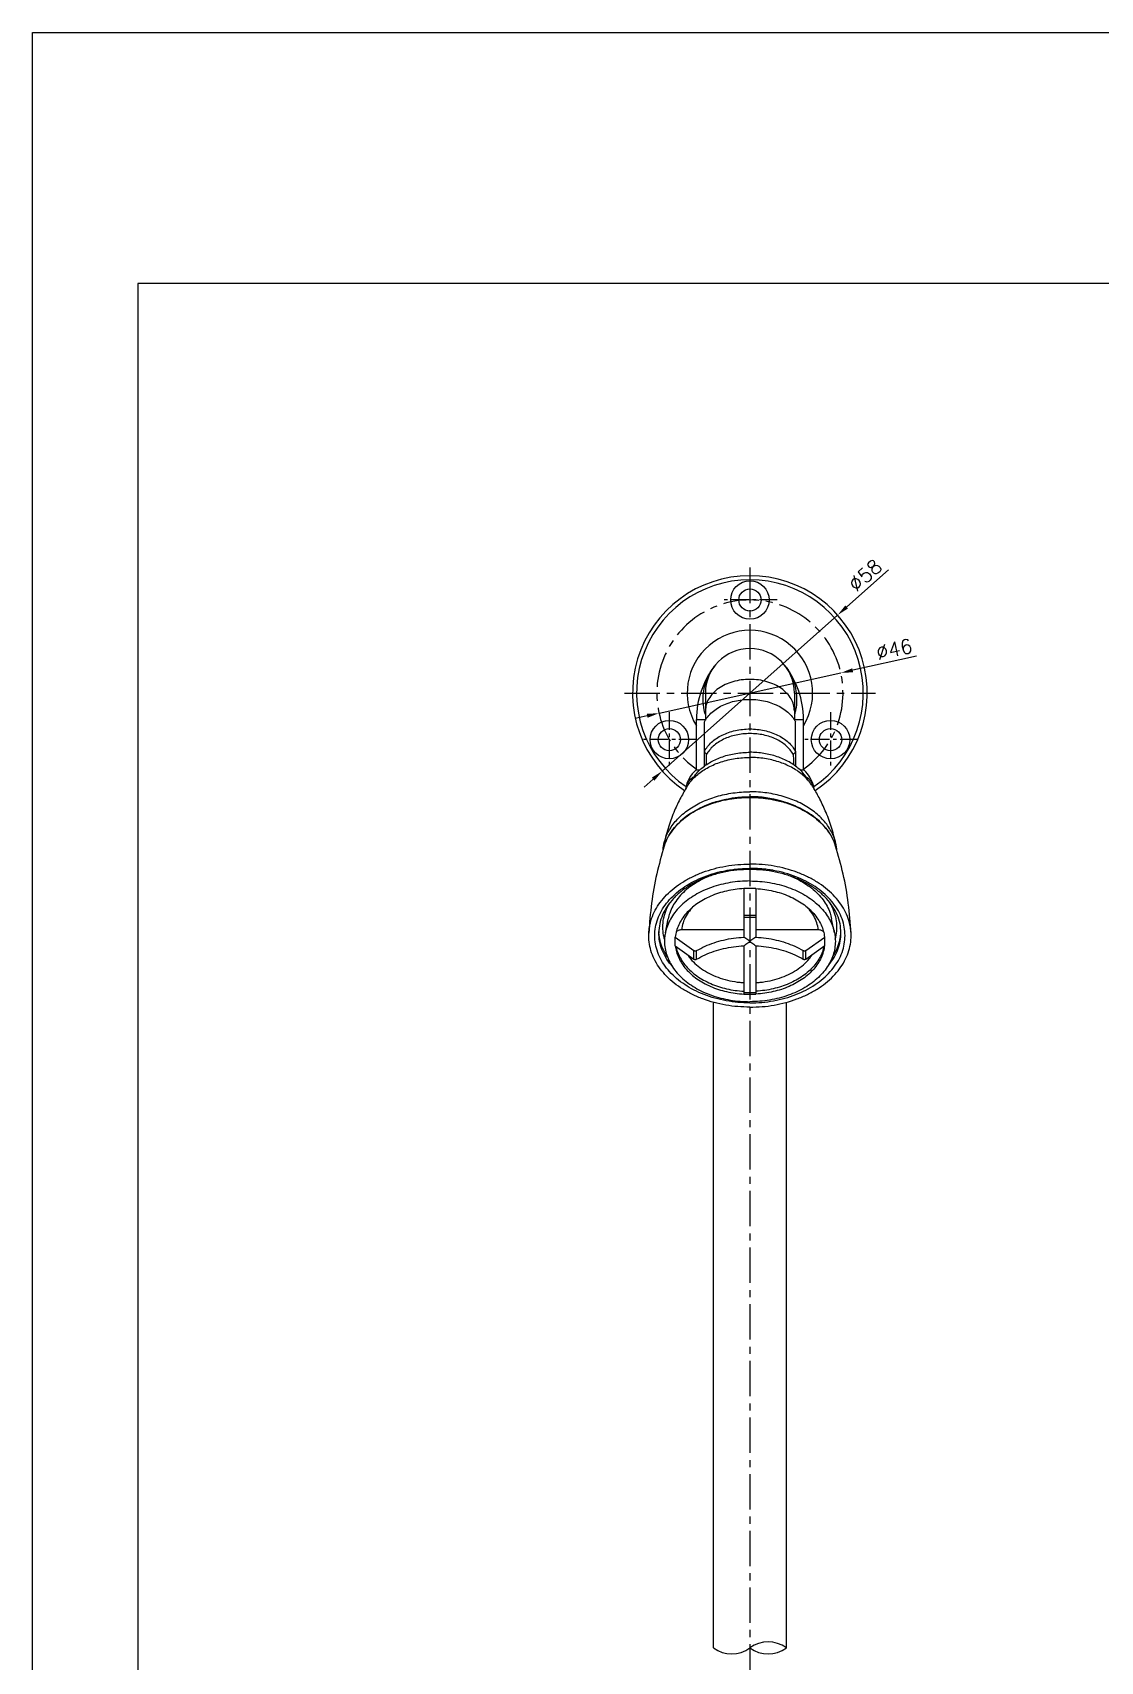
# Model space of a CAD drawing. Extents: x -7342 to 109, y -2599 to 214.
# Drawn here: x -4472.9 to -4209.1, y -2161.3 to -1758.8 of the extents above; entities that cross this region are included whole.
import ezdxf

# ---------------------------------------------------------------- set-up
doc = ezdxf.new("R2010")
doc.units = 0
doc.header["$LTSCALE"] = 7
doc.linetypes.add('CENTER', pattern=[2, 1.25, -0.25, 0.25, -0.25])
doc.layers.get('0').update_dxf_attribs({"color": 2, "linetype": 'CONTINUOUS'})
for name, color, linetype in [('CL', 1, 'CENTER'), ('D', 2, 'CONTINUOUS'), ('DWG', 7, 'CONTINUOUS'), ('TXT', 4, 'CONTINUOUS')]:
    doc.layers.add(name, color=color, linetype=linetype)
doc.styles.add('GHS', font='ROMANS.shx', dxfattribs={"bigfont": 'GHS.shx'})

# ---------------------------------------------------------------- blocks, each defined once
blk = doc.blocks.new('BORDER')
for p, q in [((1, 1), (0, 1)), ((0, 1), (0, 0))]:
    blk.add_line(p, q)

msp = doc.modelspace()

# ---------------------------------------------------------------- linework, layer by layer
at = {"layer": 'CL'}
for p, q in [((-4295.66049, -1891.02838), (-4295.66049, -2382.88336)), ((-4326.66049, -1922.02838), (-4264.66049, -1922.02838))]:
    msp.add_line(p, q, dxfattribs=at)
at = {"layer": 'CL', "ltscale": 0.5}
for p, q in [((-4288.91049, -1899.02838), (-4302.41049, -1899.02838)), ((-4315.57908, -1926.77838), (-4315.57908, -1940.27838)), ((-4275.74191, -1926.77838), (-4275.74191, -1940.27838)), ((-4308.82908, -1933.52838), (-4322.32908, -1933.52838)), ((-4268.99191, -1933.52838), (-4282.49191, -1933.52838))]:
    msp.add_line(p, q, dxfattribs=at)
at = {"layer": 'CL'}
msp.add_arc((-4295.66049, -1922.02838), 23, 305.0859317, 234.9140683, dxfattribs=at)
at = {"layer": 'D'}
for p, q in [((-4261.4192, -1891.56154), (-4271.75385, -1900.75699)), ((-4317.32589, -1941.30559), (-4273.9951, -1902.75118)), ((-4254.46487, -1912.90116), (-4270.27607, -1916.40426)), ((-4318.11595, -1927.00358), (-4273.20504, -1917.05319)), ((-4321.04492, -1927.65251), (-4323.97389, -1928.30145)), ((-4319.56714, -1943.29978), (-4321.80839, -1945.29397))]:
    msp.add_line(p, q, dxfattribs=at)
for centre, start, end in [((-4291.16049, -2163.95494), 53.1301024, 126.8698976), ((-4300.16049, -2151.95494), 233.1301024, 306.8698976), ((-4291.16049, -2151.95494), 233.1301024, 306.8698976)]:
    msp.add_arc(centre, 7.5, start, end, dxfattribs=at)
for points in [[(-4272.08621, -1900.38345), (-4271.42148, -1901.13053), (-4273.9951, -1902.75118)], [(-4270.38422, -1915.91609), (-4270.16791, -1916.89242), (-4273.20504, -1917.05319)], [(-4321.15308, -1927.16435), (-4320.93677, -1928.14068), (-4318.11595, -1927.00358)], [(-4319.89951, -1942.92624), (-4319.23477, -1943.67332), (-4317.32589, -1941.30559)]]:
    msp.add_solid(points, dxfattribs=at)
at = {"layer": 'DWG'}
for p, q in [((-4306.66049, -1922.02838), (-4306.66049, -1928.68836)), ((-4284.66049, -1922.02838), (-4284.66049, -1928.68836)), ((-4308.88099, -1941.02838), (-4308.88099, -1928.52412)), ((-4308.88099, -1928.52412), (-4306.66049, -1928.52412)), ((-4306.91049, -1936.35431), (-4306.91049, -1929.12588)), ((-4284.66049, -1928.52412), (-4282.43999, -1928.52412)), ((-4284.41049, -1936.35431), (-4284.41049, -1929.12588)), ((-4282.43999, -1941.02838), (-4282.43999, -1928.52412)), ((-4306.91049, -1940.08681), (-4306.91049, -1936.42817)), ((-4284.41049, -1936.42817), (-4284.41049, -1940.08681)), ((-4308.952, -1941.02838), (-4308.03702, -1941.02838)), ((-4283.28397, -1941.02838), (-4282.36899, -1941.02838)), ((-4297.16049, -1970.29352), (-4297.16049, -1982.35281)), ((-4294.16049, -1970.29352), (-4297.16049, -1970.29352)), ((-4294.16049, -1970.29352), (-4294.16049, -1982.35281)), ((-4316.55107, -1981.27813), (-4315.85534, -1977.81243)), ((-4297.16049, -1976.912), (-4294.16049, -1976.912)), ((-4297.16049, -1977.40964), (-4294.16049, -1977.40964)), ((-4274.76991, -1981.27813), (-4275.46564, -1977.81243)), ((-4314.09958, -1982.31433), (-4314.16049, -1982.31433)), ((-4314.16049, -1984.44938), (-4314.16049, -1982.31433)), ((-4314.16049, -1982.32806), (-4309.49117, -1985.62977)), ((-4297.16049, -1980.54656), (-4312.59419, -1980.54656)), ((-4278.7268, -1980.54656), (-4294.16049, -1980.54656)), ((-4281.84347, -1985.62183), (-4277.16597, -1982.31433)), ((-4277.16597, -1982.31433), (-4277.2214, -1982.31433)), ((-4277.16597, -1984.43565), (-4277.16597, -1982.31433)), ((-4314.16049, -1984.44938), (-4309.49117, -1987.75109)), ((-4309.49117, -1987.75109), (-4309.49117, -1985.62977)), ((-4308.81976, -1987.77401), (-4308.81976, -1985.65269)), ((-4297.16049, -1984.47413), (-4297.16049, -1996.45647)), ((-4294.16049, -1984.47413), (-4294.16049, -1996.45647)), ((-4282.51456, -1987.76625), (-4282.51456, -1985.64493)), ((-4281.84347, -1987.74315), (-4277.16597, -1984.43565)), ((-4281.84347, -1987.74315), (-4281.84347, -1985.62183)), ((-4297.16049, -1996.00495), (-4294.16049, -1996.00495)), ((-4304.66049, -2157.95494), (-4304.66049, -1998.45129)), ((-4297.16049, -1996.45647), (-4294.16049, -1996.45647)), ((-4286.66049, -2157.95494), (-4286.66049, -1998.45129))]:
    msp.add_line(p, q, dxfattribs=at)
for centre, radius in [((-4295.66049, -1899.02838), 4.75), ((-4295.66049, -1899.02838), 2.75), ((-4315.57908, -1933.52838), 4.75), ((-4315.57908, -1933.52838), 2.75), ((-4275.74191, -1933.52838), 4.75), ((-4275.74191, -1933.52838), 2.75)]:
    msp.add_circle(centre, radius, dxfattribs=at)
for centre, radius, start, end in [((-4295.66049, -1922.02838), 29, 303.7843727, 236.2156016), ((-4295.66049, -1922.02838), 28, 304.3093742, 235.6875067), ((-4295.66049, -1922.02838), 15.5, 328.5730362, 211.4268351), ((-4295.66049, -1922.02838), 11, 0, 180), ((-4287.2696, -1928.52412), 21.61139, 142.2550324, 180), ((-4304.05138, -1928.52412), 21.61139, 0, 37.7449675), ((-4303.66049, -1947.02838), 8, 131.4096221, 170.7185989), ((-4287.66049, -1947.02838), 8, 9.2816605, 48.5903779)]:
    msp.add_arc(centre, radius, start, end, dxfattribs=at)
for points in [[(-4306.8971, -1926.47636), (-4306.96038, -1926.17233), (-4307.20946, -1923.7463), (-4307.04318, -1921.48188), (-4306.58567, -1919.54285), (-4305.93999, -1917.88455), (-4305.17888, -1916.47687), (-4304.40791, -1915.35875)], [(-4304.40791, -1915.35875), (-4304.37815, -1915.31998)], [(-4304.37815, -1915.31998), (-4304.35867, -1915.29475)], [(-4286.96232, -1915.29475), (-4286.94284, -1915.31998)], [(-4286.94284, -1915.31998), (-4286.91309, -1915.35874)], [(-4286.91309, -1915.35874), (-4286.14244, -1916.47632), (-4285.38204, -1917.88233), (-4284.7364, -1919.53944), (-4284.27839, -1921.4782), (-4284.11149, -1923.74267), (-4284.36014, -1926.16997), (-4284.42388, -1926.47633)], [(-4295.66049, -1918.64361), (-4297.80649, -1918.79306), (-4299.87001, -1919.23569), (-4301.77177, -1919.95447), (-4303.43867, -1920.92178), (-4304.80666, -1922.10046), (-4305.82317, -1923.4452), (-4306.44913, -1924.90434), (-4306.66049, -1926.42178)], [(-4284.66049, -1926.42178), (-4284.87186, -1924.90434), (-4285.49782, -1923.4452), (-4286.51433, -1922.10046), (-4287.88232, -1920.92178), (-4289.54922, -1919.95447), (-4291.45098, -1919.23569), (-4293.5145, -1918.79306), (-4295.66049, -1918.64361)], [(-4306.91049, -1929.12588), (-4306.08937, -1927.8811), (-4304.99498, -1926.74631), (-4303.656, -1925.75124), (-4302.10751, -1924.92196), (-4300.3901, -1924.28021), (-4298.54875, -1923.8428), (-4296.63173, -1923.62119), (-4294.68926, -1923.62119), (-4292.77223, -1923.8428), (-4290.93089, -1924.28021), (-4289.21347, -1924.92196), (-4287.66499, -1925.75124), (-4286.32601, -1926.74631), (-4285.23162, -1927.8811), (-4284.41049, -1929.12588)], [(-4306.66916, -1927.36478), (-4306.8971, -1926.47636)], [(-4284.42388, -1926.47633), (-4284.65181, -1927.36469)], [(-4306.8774, -1936.37313), (-4306.14429, -1935.25962), (-4305.14076, -1934.18604), (-4303.91917, -1933.23212), (-4302.50763, -1932.4198), (-4300.93859, -1931.76776), (-4299.24815, -1931.291), (-4297.47521, -1931.00049), (-4295.66043, -1930.9029), (-4293.84579, -1931.00049), (-4292.07281, -1931.29101), (-4290.38238, -1931.76777), (-4288.81334, -1932.41981), (-4287.4018, -1933.23213), (-4286.18021, -1934.18605), (-4285.17669, -1935.25963), (-4284.44359, -1936.37314)], [(-4295.66049, -1932.03427), (-4297.37887, -1932.12531), (-4299.0616, -1932.397), (-4300.6742, -1932.84532), (-4302.17201, -1933.45867), (-4303.52435, -1934.22445), (-4304.70131, -1935.12675), (-4305.65503, -1936.12114), (-4306.36014, -1937.14761)], [(-4284.96085, -1937.14762), (-4285.71502, -1936.06144), (-4286.68829, -1935.06607), (-4287.85977, -1934.18313), (-4289.20232, -1933.43302), (-4290.68862, -1932.83111), (-4292.28288, -1932.39189), (-4293.95309, -1932.12415), (-4295.66049, -1932.03427)], [(-4311.13694, -1945.05394), (-4310.6108, -1944.28745), (-4309.6662, -1943.17733), (-4308.55739, -1942.14593), (-4307.29737, -1941.20535), (-4305.90092, -1940.36661), (-4304.38442, -1939.63955), (-4302.76563, -1939.0327), (-4301.06354, -1938.55316), (-4299.29811, -1938.20655), (-4297.49002, -1937.99695), (-4295.66049, -1937.92681)], [(-4310.12339, -1943.68228), (-4309.62551, -1942.86858), (-4308.78472, -1941.79286), (-4307.77888, -1940.79047), (-4306.62065, -1939.87402), (-4305.32459, -1939.05502), (-4303.90699, -1938.34379), (-4302.38569, -1937.74926), (-4300.77982, -1937.27891), (-4299.10957, -1936.93866), (-4297.39594, -1936.73278), (-4295.66049, -1936.66386)], [(-4306.90668, -1936.42817), (-4306.90878, -1936.40609), (-4306.91006, -1936.38145), (-4306.91049, -1936.35429)], [(-4306.90668, -1936.42817), (-4306.8774, -1936.37313)], [(-4306.90668, -1936.42817), (-4306.82284, -1936.67574), (-4306.63616, -1936.92077), (-4306.36028, -1937.14786)], [(-4306.43369, -1939.74657), (-4306.42605, -1939.33514), (-4306.39889, -1938.29471), (-4306.36014, -1937.14761)], [(-4281.1976, -1943.68228), (-4281.69548, -1942.86858), (-4282.53627, -1941.79286), (-4283.54211, -1940.79047), (-4284.70034, -1939.87402), (-4285.9964, -1939.05502), (-4287.414, -1938.34379), (-4288.9353, -1937.74926), (-4290.54117, -1937.27891), (-4292.21142, -1936.93866), (-4293.92504, -1936.73278), (-4295.66049, -1936.66386)], [(-4280.18405, -1945.05394), (-4280.71018, -1944.28745), (-4281.65479, -1943.17733), (-4282.7636, -1942.14593), (-4284.02362, -1941.20535), (-4285.42006, -1940.36661), (-4286.93657, -1939.63955), (-4288.55536, -1939.0327), (-4290.25745, -1938.55316), (-4292.02288, -1938.20655), (-4293.83096, -1937.99695), (-4295.66049, -1937.92681)], [(-4284.96085, -1937.14762), (-4284.92209, -1938.29481), (-4284.89493, -1939.33527), (-4284.8873, -1939.74657)], [(-4284.41431, -1936.42817), (-4284.49814, -1936.67574), (-4284.68483, -1936.92077), (-4284.96071, -1937.14786)], [(-4284.44359, -1936.37314), (-4284.41431, -1936.42817)], [(-4284.41431, -1936.42817), (-4284.41221, -1936.40609), (-4284.41093, -1936.38145), (-4284.41049, -1936.35429)], [(-4311.28013, -1945.00689), (-4311.16414, -1944.69318), (-4310.8431, -1944.04111), (-4310.43983, -1943.47132), (-4309.98058, -1943.01839), (-4309.50372, -1942.69745)], [(-4281.81682, -1942.69769), (-4281.52902, -1942.87579), (-4281.21328, -1943.12757), (-4280.91006, -1943.4376), (-4280.62017, -1943.81618), (-4280.35473, -1944.26323), (-4280.1254, -1944.7726)], [(-4311.13694, -1945.05395), (-4312.73741, -1947.8426), (-4314.27449, -1951.07924), (-4315.7163, -1954.92661), (-4316.89902, -1959.26061)], [(-4316.899, -1959.26061), (-4316.74738, -1958.65847), (-4316.23471, -1957.21125), (-4315.5239, -1955.80653), (-4314.6218, -1954.45784), (-4313.53709, -1953.17817), (-4312.28022, -1951.97984), (-4310.86329, -1950.87439), (-4309.29995, -1949.87247), (-4307.60525, -1948.98372), (-4305.79552, -1948.21672), (-4303.88819, -1947.57884), (-4301.90161, -1947.07622), (-4299.85494, -1946.71371), (-4297.76786, -1946.4948), (-4295.66049, -1946.42159)], [(-4316.11678, -1958.04901), (-4315.37455, -1956.75197), (-4313.8815, -1954.82754), (-4312.08869, -1953.13345), (-4310.16011, -1951.74118), (-4308.21547, -1950.64112), (-4306.34076, -1949.79875), (-4304.5866, -1949.16947), (-4302.97091, -1948.70791), (-4301.49525, -1948.37589), (-4300.14999, -1948.14267), (-4298.91782, -1947.98447), (-4297.7764, -1947.88368), (-4296.70022, -1947.82816), (-4295.66049, -1947.81053)], [(-4311.42952, -1945.5332), (-4311.3914, -1945.37988), (-4311.28013, -1945.00689)], [(-4295.66049, -1947.7309), (-4298.58083, -1947.87143), (-4301.44829, -1948.29056), (-4303.88774, -1948.88443)], [(-4301.47818, -1948.2387), (-4299.64701, -1947.9075), (-4297.66403, -1947.69269), (-4295.66049, -1947.62084)], [(-4274.42199, -1959.26061), (-4274.57361, -1958.65847), (-4275.08628, -1957.21125), (-4275.79708, -1955.80653), (-4276.69919, -1954.45784), (-4277.7839, -1953.17817), (-4279.04077, -1951.97984), (-4280.4577, -1950.87439), (-4282.02104, -1949.87247), (-4283.71573, -1948.98372), (-4285.52546, -1948.21672), (-4287.4328, -1947.57884), (-4289.41937, -1947.07622), (-4291.46605, -1946.71371), (-4293.55313, -1946.4948), (-4295.66049, -1946.42159)], [(-4289.84281, -1948.2387), (-4291.67398, -1947.9075), (-4293.65696, -1947.69269), (-4295.66049, -1947.62084)], [(-4287.43391, -1948.88424), (-4289.87578, -1948.28995), (-4292.74203, -1947.87125), (-4295.66049, -1947.7309)], [(-4295.66049, -1947.81053), (-4294.6192, -1947.82821), (-4293.54042, -1947.88397), (-4292.39505, -1947.98534), (-4291.15763, -1948.14467), (-4289.80597, -1948.3798), (-4288.32296, -1948.71479), (-4286.69931, -1949.1807), (-4284.93707, -1949.81606), (-4283.05523, -1950.66644), (-4281.10583, -1951.77629), (-4279.17638, -1953.1795), (-4277.38885, -1954.88325), (-4275.90668, -1956.81361), (-4275.50656, -1957.47887)], [(-4274.42196, -1959.26061), (-4275.59324, -1954.96188), (-4277.03587, -1951.10416), (-4278.58238, -1947.84489), (-4280.18404, -1945.05395)], [(-4280.1254, -1944.7726), (-4280.04944, -1944.98154)], [(-4280.04944, -1944.98154), (-4279.92261, -1945.40669), (-4279.89146, -1945.53323)], [(-4303.88774, -1948.88443), (-4304.21128, -1948.98102), (-4306.81981, -1949.93089), (-4309.22624, -1951.12359), (-4311.38554, -1952.53749), (-4313.25772, -1954.14683), (-4314.80769, -1955.92118), (-4316.00724, -1957.8266), (-4316.8357, -1959.82624)], [(-4303.88726, -1948.88628), (-4303.47032, -1948.75572), (-4302.88531, -1948.58597)], [(-4302.88531, -1948.58597), (-4302.85144, -1948.57661)], [(-4302.85144, -1948.57661), (-4301.58908, -1948.26306)], [(-4301.58908, -1948.26306), (-4301.47818, -1948.2387)], [(-4289.73191, -1948.26306), (-4289.84281, -1948.2387)], [(-4288.46955, -1948.57661), (-4289.73191, -1948.26306)], [(-4288.43568, -1948.58597), (-4288.46955, -1948.57661)], [(-4287.43439, -1948.88606), (-4287.85067, -1948.75572), (-4288.43568, -1948.58597)], [(-4274.48528, -1959.82624), (-4275.31347, -1957.82713), (-4276.5134, -1955.92105), (-4278.06424, -1954.14586), (-4279.93744, -1952.53599), (-4282.09768, -1951.12191), (-4284.50472, -1949.92938), (-4287.11334, -1948.97991), (-4287.43391, -1948.88424)], [(-4316.8357, -1959.82624), (-4318.68084, -1966.72303), (-4319.96881, -1973.94706), (-4320.64578, -1981.35443)], [(-4317.12885, -1960.80022), (-4317.05697, -1960.13425), (-4317.00489, -1959.79869)], [(-4317.00489, -1959.79869), (-4316.899, -1959.26061)], [(-4316.83562, -1959.82627), (-4316.67344, -1959.34593)], [(-4316.67344, -1959.34593), (-4316.5194, -1958.94298)], [(-4316.5194, -1958.94298), (-4316.4619, -1958.80284), (-4316.41261, -1958.68655)], [(-4316.41261, -1958.68655), (-4316.19095, -1958.20029)], [(-4316.19095, -1958.20029), (-4316.11678, -1958.04901)], [(-4275.50656, -1957.47887), (-4275.4961, -1957.49751)], [(-4275.4961, -1957.49751), (-4275.18176, -1958.09428)], [(-4275.18176, -1958.09428), (-4275.10367, -1958.25534)], [(-4275.10367, -1958.25534), (-4274.89085, -1958.72751)], [(-4274.89085, -1958.72751), (-4274.83228, -1958.86755), (-4274.78503, -1958.98426)], [(-4274.78503, -1958.98426), (-4274.63379, -1959.38415)], [(-4274.63379, -1959.38415), (-4274.48537, -1959.82627)], [(-4270.6752, -1981.35443), (-4271.34871, -1973.97287), (-4272.6363, -1966.7403), (-4274.48528, -1959.82624)], [(-4274.3161, -1959.79869), (-4274.42199, -1959.26061)], [(-4274.19212, -1960.80041), (-4274.26402, -1960.13425), (-4274.3161, -1959.79869)], [(-4320.64574, -1981.35443), (-4320.47822, -1979.82997), (-4319.93404, -1977.73023), (-4319.0359, -1975.69219), (-4317.79689, -1973.74556), (-4316.23509, -1971.91872), (-4314.37326, -1970.23832), (-4312.23856, -1968.72885), (-4309.86211, -1967.41234), (-4307.27857, -1966.30798), (-4304.52562, -1965.43187), (-4301.64339, -1964.79679), (-4298.67391, -1964.412), (-4295.66049, -1964.28311)], [(-4295.66049, -1998.57779), (-4298.60582, -1998.44676), (-4301.50471, -1998.05573), (-4304.31142, -1997.41088), (-4306.98171, -1996.52237), (-4309.47345, -1995.40422), (-4311.74735, -1994.07406), (-4313.76755, -1992.55286), (-4315.5022, -1990.86462), (-4316.92393, -1989.03596), (-4318.01032, -1987.09572), (-4318.74424, -1985.0745), (-4319.11412, -1983.00417), (-4319.11412, -1980.91739), (-4318.74424, -1978.84706), (-4318.01032, -1976.82584), (-4316.92393, -1974.8856), (-4315.5022, -1973.05694), (-4313.76755, -1971.3687), (-4311.74735, -1969.8475), (-4309.47345, -1968.51734), (-4307.00111, -1967.40673)], [(-4295.66049, -1965.63666), (-4298.86036, -1965.79629), (-4301.99454, -1966.2717), (-4304.99784, -1967.05223), (-4307.80912, -1968.12064), (-4310.37229, -1969.45395), (-4312.63602, -1971.02358), (-4314.55698, -1972.7979), (-4316.1, -1974.74541), (-4317.23256, -1976.8312), (-4317.92621, -1979.01486), (-4318.16049, -1981.25367)], [(-4305.75836, -1967.30783), (-4307.24748, -1967.96951), (-4309.1864, -1969.04364), (-4310.92809, -1970.2752), (-4312.44714, -1971.64622), (-4313.7214, -1973.13672), (-4314.7323, -1974.72497), (-4315.46508, -1976.38779), (-4315.85541, -1977.81282)], [(-4307.00111, -1967.40673), (-4304.31142, -1966.51067), (-4301.50471, -1965.86582), (-4300.65613, -1965.72356)], [(-4300.65613, -1965.72356), (-4299.92103, -1965.61913)], [(-4299.92103, -1965.61913), (-4298.60582, -1965.4748), (-4297.16565, -1965.37788)], [(-4297.16565, -1965.37788), (-4295.66049, -1965.34377)], [(-4270.67525, -1981.35443), (-4270.84277, -1979.82997), (-4271.38695, -1977.73023), (-4272.28509, -1975.69219), (-4273.52409, -1973.74556), (-4275.0859, -1971.91872), (-4276.94773, -1970.23832), (-4279.08243, -1968.72885), (-4281.45888, -1967.41234), (-4284.04241, -1966.30798), (-4286.79537, -1965.43187), (-4289.6776, -1964.79679), (-4292.64708, -1964.412), (-4295.66049, -1964.28311)], [(-4294.15534, -1965.37788), (-4295.66049, -1965.34377)], [(-4273.16049, -1981.25367), (-4273.39522, -1979.01277), (-4274.08934, -1976.82906), (-4275.2216, -1974.7445), (-4276.76329, -1972.79866), (-4278.68226, -1971.02575), (-4280.94387, -1969.45686), (-4283.50542, -1968.12352), (-4286.31611, -1967.05447), (-4289.32021, -1966.27297), (-4292.45675, -1965.79668), (-4295.66049, -1965.63666)], [(-4295.66049, -1998.57779), (-4292.71516, -1998.44676), (-4289.81628, -1998.05573), (-4287.00957, -1997.41088), (-4284.33928, -1996.52237), (-4281.84754, -1995.40422), (-4279.57364, -1994.07406), (-4277.55343, -1992.55286), (-4275.81879, -1990.86462), (-4274.39706, -1989.03596), (-4273.31067, -1987.09572), (-4272.57674, -1985.0745), (-4272.20687, -1983.00417), (-4272.20687, -1980.91739), (-4272.57674, -1978.84706), (-4273.31067, -1976.82584), (-4274.39706, -1974.8856), (-4275.81879, -1973.05694), (-4277.55343, -1971.3687), (-4279.57364, -1969.8475), (-4281.84754, -1968.51734), (-4284.31988, -1967.40673)], [(-4291.39996, -1965.61913), (-4292.71516, -1965.4748), (-4294.15534, -1965.37788)], [(-4290.66486, -1965.72356), (-4291.39996, -1965.61913)], [(-4284.31988, -1967.40673), (-4287.00957, -1966.51067), (-4289.81628, -1965.86582), (-4290.66486, -1965.72356)], [(-4285.56101, -1967.30849), (-4284.07351, -1967.96951), (-4282.13458, -1969.04364), (-4280.3929, -1970.2752), (-4278.87385, -1971.64622), (-4277.59959, -1973.13672), (-4276.58869, -1974.72497), (-4275.85591, -1976.38779), (-4275.46558, -1977.81282)], [(-4295.66049, -1968.45504), (-4298.11005, -1968.55592), (-4300.52649, -1968.85721), (-4302.87712, -1969.35482), (-4305.13016, -1970.04203), (-4307.25513, -1970.90955), (-4309.22331, -1971.94564), (-4311.00808, -1973.1363), (-4312.58529, -1974.46541), (-4313.93363, -1975.91502), (-4315.03485, -1977.4655), (-4315.87407, -1979.0959), (-4316.43994, -1980.78417), (-4316.55097, -1981.27779)], [(-4297.16049, -1970.33659), (-4299.30848, -1970.55036), (-4301.40747, -1970.94072), (-4303.42737, -1971.50222), (-4305.34031, -1972.2271), (-4307.11998, -1973.10537), (-4308.74192, -1974.12495), (-4310.18381, -1975.27181), (-4311.42584, -1976.53015), (-4312.45093, -1977.88267), (-4313.24498, -1979.31076), (-4313.79706, -1980.79479), (-4314.09958, -1982.31433)], [(-4295.66049, -1968.45504), (-4293.21093, -1968.55592), (-4290.7945, -1968.85721), (-4288.44387, -1969.35482), (-4286.19083, -1970.04203), (-4284.06585, -1970.90955), (-4282.09768, -1971.94564), (-4280.31291, -1973.1363), (-4278.73569, -1974.46541), (-4277.38736, -1975.91502), (-4276.28613, -1977.4655), (-4275.44692, -1979.0959), (-4274.88105, -1980.78417), (-4274.77002, -1981.27779)], [(-4294.16049, -1970.33659), (-4292.0125, -1970.55036), (-4289.91352, -1970.94072), (-4287.89362, -1971.50222), (-4285.98068, -1972.2271), (-4284.20101, -1973.10537), (-4282.57907, -1974.12495), (-4281.13718, -1975.27181), (-4279.89515, -1976.53015), (-4278.87006, -1977.88267), (-4278.07601, -1979.31076), (-4277.52393, -1980.79479), (-4277.2214, -1982.31433)], [(-4316.74615, -1982.80948), (-4316.97656, -1981.82382), (-4317.16049, -1979.83946), (-4316.97656, -1977.85509), (-4316.4279, -1975.90468), (-4315.5239, -1974.0216), (-4315.30703, -1973.66435)], [(-4309.83084, -1974.96636), (-4310.30389, -1975.50104), (-4311.41886, -1977.09757), (-4312.18828, -1978.79366), (-4312.59419, -1980.54656)], [(-4278.7268, -1980.54656), (-4279.13271, -1978.79366), (-4279.90213, -1977.09757), (-4281.0171, -1975.50104), (-4281.49015, -1974.96636)], [(-4274.57484, -1982.80948), (-4274.34443, -1981.82382), (-4274.16049, -1979.83946), (-4274.34443, -1977.85509), (-4274.89309, -1975.90468), (-4275.79708, -1974.0216), (-4276.014, -1973.66428)], [(-4295.66049, -1999.63845), (-4298.67391, -1999.50956), (-4301.64339, -1999.12477), (-4304.52562, -1998.48969), (-4307.27857, -1997.61358), (-4309.86211, -1996.50922), (-4312.23856, -1995.1927), (-4314.37326, -1993.68324), (-4316.23509, -1992.00284), (-4317.79689, -1990.176), (-4319.0359, -1988.22937), (-4319.93404, -1986.19132), (-4320.47822, -1984.09159), (-4320.66049, -1981.96078), (-4320.64574, -1981.35443)], [(-4314.90069, -1989.50186), (-4315.14607, -1989.20862), (-4316.44778, -1987.34213), (-4317.39382, -1985.37146), (-4317.968, -1983.33033), (-4318.16049, -1981.25367)], [(-4318.13901, -1981.24054), (-4318.1542, -1980.92199)], [(-4318.13832, -1981.25161), (-4318.13901, -1981.24054)], [(-4315.99169, -1987.3617), (-4316.44778, -1986.63502), (-4317.39382, -1984.66435), (-4317.968, -1982.62322), (-4318.13832, -1981.25161)], [(-4316.55097, -1981.27779), (-4316.7248, -1982.50747), (-4316.7248, -1984.24251), (-4316.43994, -1985.96581), (-4315.87407, -1987.65408), (-4315.03485, -1989.28448), (-4313.93363, -1990.83497), (-4312.58529, -1992.28457), (-4311.00808, -1993.61368), (-4309.22331, -1994.80434), (-4307.25513, -1995.84043), (-4305.13016, -1996.70795), (-4302.87712, -1997.39516), (-4300.52649, -1997.89278), (-4298.11005, -1998.19406), (-4295.66049, -1998.29494)], [(-4312.59419, -1980.54656), (-4312.9846, -1980.58284), (-4313.34816, -1980.68914), (-4313.65985, -1980.85799), (-4313.85888, -1981.03181)], [(-4308.81976, -1985.65269), (-4306.75298, -1984.59331), (-4304.5211, -1983.72307), (-4302.15441, -1983.05326), (-4299.68878, -1982.59416), (-4297.16049, -1982.35281)], [(-4295.66049, -1983.37499), (-4296.16105, -1983.02533), (-4296.66109, -1982.68457), (-4297.16049, -1982.35281)], [(-4297.16049, -1984.47413), (-4296.66109, -1984.09963), (-4296.16105, -1983.73322), (-4295.66049, -1983.37499)], [(-4274.77002, -1981.27779), (-4274.59619, -1982.50747), (-4274.59619, -1984.24251), (-4274.88105, -1985.96581), (-4275.44692, -1987.65408), (-4276.28613, -1989.28448), (-4277.38736, -1990.83497), (-4278.73569, -1992.28457), (-4280.31291, -1993.61368), (-4282.09768, -1994.80434), (-4284.06585, -1995.84043), (-4286.19083, -1996.70795), (-4288.44387, -1997.39516), (-4290.7945, -1997.89278), (-4293.21093, -1998.19406), (-4295.66049, -1998.29494)], [(-4295.66049, -1999.63845), (-4292.64708, -1999.50956), (-4289.6776, -1999.12477), (-4286.79537, -1998.48969), (-4284.04241, -1997.61358), (-4281.45888, -1996.50922), (-4279.08243, -1995.1927), (-4276.94773, -1993.68324), (-4275.0859, -1992.00284), (-4273.52409, -1990.176), (-4272.28509, -1988.22937), (-4271.38695, -1986.19132), (-4270.84277, -1984.09159), (-4270.66049, -1981.96078), (-4270.67525, -1981.35443)], [(-4294.16049, -1982.35281), (-4294.65989, -1982.68457), (-4295.15994, -1983.02533), (-4295.66049, -1983.37499)], [(-4295.66049, -1983.37499), (-4295.15994, -1983.73322), (-4294.6599, -1984.09963), (-4294.16049, -1984.47413)], [(-4294.16049, -1982.35281), (-4291.63554, -1982.5937), (-4289.17308, -1983.05174), (-4286.80922, -1983.71995), (-4284.57967, -1984.58808), (-4282.51456, -1985.64493)], [(-4277.46211, -1981.03181), (-4277.66114, -1980.85799), (-4277.97283, -1980.68914), (-4278.33639, -1980.58284), (-4278.7268, -1980.54656)], [(-4276.42029, -1989.50186), (-4276.17492, -1989.20862), (-4274.8732, -1987.34213), (-4273.92716, -1985.37146), (-4273.35298, -1983.33033), (-4273.16049, -1981.25367)], [(-4275.3293, -1987.3617), (-4274.8732, -1986.63502), (-4273.92716, -1984.66435), (-4273.35298, -1982.62322), (-4273.18267, -1981.25161)], [(-4273.18267, -1981.25161), (-4273.18198, -1981.24054)], [(-4273.18198, -1981.24054), (-4273.1668, -1980.92221)], [(-4314.09207, -1984.49904), (-4313.79706, -1985.9552), (-4313.24498, -1987.43922), (-4312.45093, -1988.86732), (-4311.42584, -1990.21984), (-4310.18381, -1991.47818), (-4308.74192, -1992.62503), (-4307.11998, -1993.64461), (-4305.34031, -1994.52289), (-4303.42737, -1995.24777), (-4301.40747, -1995.80927), (-4299.30848, -1996.19962), (-4297.16049, -1996.4134)], [(-4313.95865, -1984.59467), (-4313.79707, -1985.24807), (-4313.24499, -1986.73209), (-4312.45094, -1988.16019), (-4311.42586, -1989.51271), (-4310.18383, -1990.77105), (-4308.74197, -1991.91789), (-4307.1201, -1992.93744), (-4305.34054, -1993.81568), (-4303.42779, -1994.54052), (-4301.40815, -1995.102), (-4299.30943, -1995.49238), (-4297.16049, -1995.70629)], [(-4311.1267, -1986.597), (-4310.30389, -1987.71341), (-4308.86736, -1989.1762), (-4307.14103, -1990.47282), (-4305.16273, -1991.57486), (-4302.97588, -1992.45815), (-4300.62848, -1993.10329), (-4298.17205, -1993.49613), (-4297.16066, -1993.58116)], [(-4309.49117, -1985.62977), (-4309.34004, -1985.70305), (-4309.16172, -1985.73291), (-4308.98017, -1985.71534), (-4308.81976, -1985.65269)], [(-4309.49117, -1987.75109), (-4309.34004, -1987.82437), (-4309.16172, -1987.85423), (-4308.98017, -1987.83666), (-4308.81976, -1987.77401)], [(-4308.81976, -1987.77401), (-4306.75298, -1986.71463), (-4304.5211, -1985.84439), (-4302.15441, -1985.17458), (-4299.68878, -1984.71548), (-4297.16049, -1984.47413)], [(-4294.16049, -1984.47413), (-4291.63554, -1984.71502), (-4289.17308, -1985.17306), (-4286.80922, -1985.84127), (-4284.57967, -1986.7094), (-4282.51456, -1987.76625)], [(-4277.22654, -1984.4794), (-4277.52393, -1985.9552), (-4278.07601, -1987.43922), (-4278.87006, -1988.86732), (-4279.89515, -1990.21984), (-4281.13718, -1991.47818), (-4282.57907, -1992.62503), (-4284.20101, -1993.64461), (-4285.98068, -1994.52289), (-4287.89362, -1995.24777), (-4289.91352, -1995.80927), (-4292.0125, -1996.19962), (-4294.16049, -1996.4134)], [(-4277.35806, -1984.57422), (-4277.52392, -1985.24807), (-4278.076, -1986.73209), (-4278.87005, -1988.16019), (-4279.89513, -1989.51271), (-4281.13715, -1990.77105), (-4282.57902, -1991.91789), (-4284.20089, -1992.93744), (-4285.98044, -1993.81568), (-4287.8932, -1994.54052), (-4289.91283, -1995.102), (-4292.01156, -1995.49238), (-4294.16049, -1995.70629)], [(-4294.16033, -1993.58116), (-4293.14894, -1993.49613), (-4290.69251, -1993.10329), (-4288.34511, -1992.45815), (-4286.15826, -1991.57486), (-4284.17996, -1990.47282), (-4282.45363, -1989.1762), (-4281.0171, -1987.71341), (-4280.17456, -1986.56632)], [(-4282.51456, -1985.64493), (-4282.35418, -1985.70746), (-4282.17271, -1985.72496), (-4281.9945, -1985.69508), (-4281.84347, -1985.62183)], [(-4282.51456, -1987.76625), (-4282.35418, -1987.82878), (-4282.17271, -1987.84628), (-4281.9945, -1987.8164), (-4281.84347, -1987.74315)]]:
    msp.add_spline(points, degree=3, dxfattribs=at)
at = {"layer": 'TXT'}
for p, q in [((-4446.88112, -1820.8362), (-4446.88112, -2576.8362)), ((-3898.88112, -1820.8362), (-4446.88112, -1820.8362))]:
    msp.add_line(p, q, dxfattribs=at)

# ---------------------------------------------------------------- block references
at = {"xscale": -840, "yscale": 594, "zscale": 840, "rotation": 90}
msp.add_blockref('BORDER', (-3878.88112, -1758.8362), dxfattribs=at)

# ---------------------------------------------------------------- texts
at = {"layer": 'D', "char_height": 3.5, "attachment_point": 5, "style": 'GHS'}
for s, insert, rotation in [('\\A1;%%C58', (-4267.21088, -1892.92442), 41.6616993), ('%%C46', (-4260.01408, -1911.20018), 12)]:
    msp.add_mtext(s, dxfattribs=dict(at, insert=insert, rotation=rotation))

doc.saveas('drawing.dxf')
